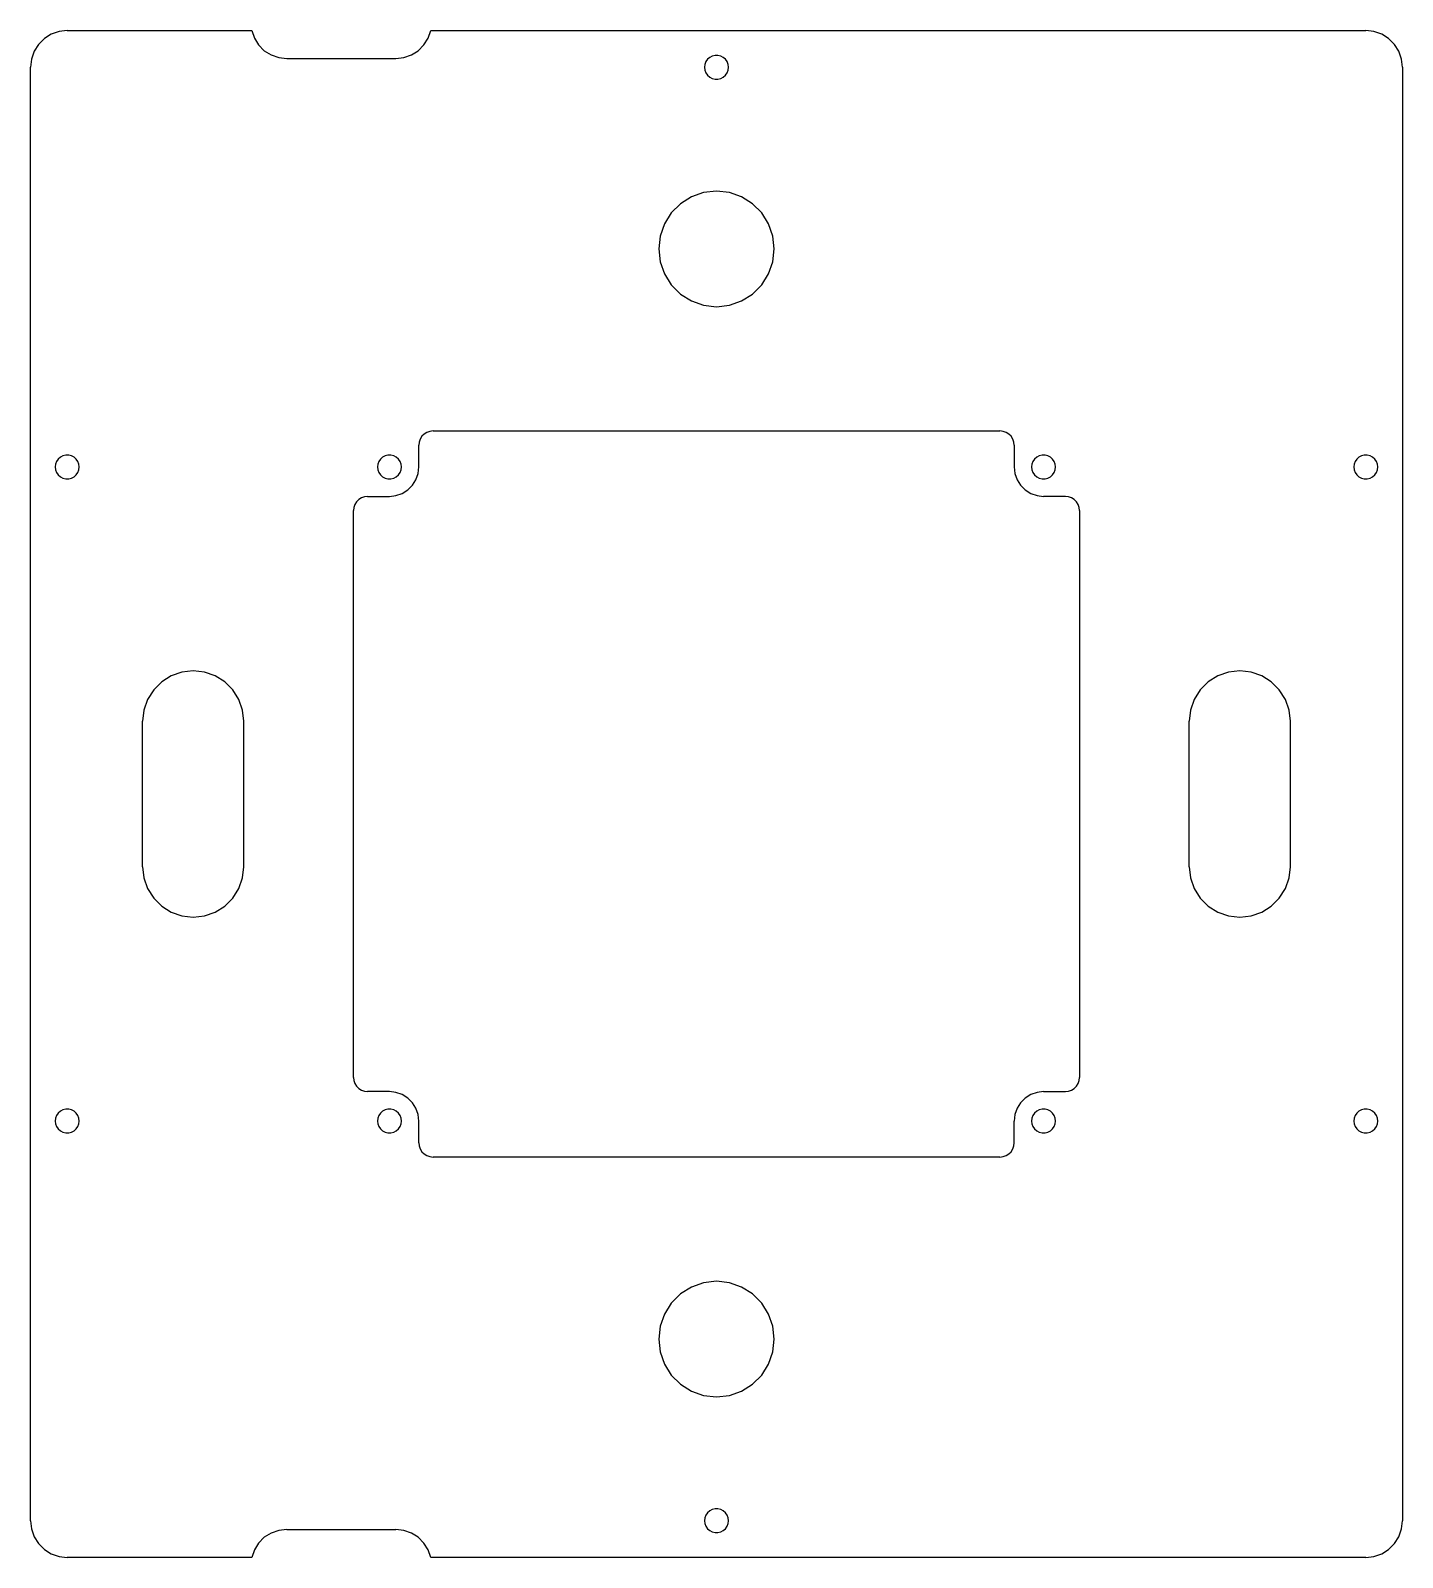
# Model space of a CAD drawing. Extents: x 0 to 990, y 0 to 530.
# Drawn here: x 256.4 to 445.1, y 0 to 210.1 of the extents above; entities that cross this region are included whole.
import ezdxf

# ---------------------------------------------------------------- set-up
doc = ezdxf.new("R2010")
doc.units = 0
doc.layers.add('LowerMountingPlate_contour', color=7, linetype='CONTINUOUS')

msp = doc.modelspace()

# ---------------------------------------------------------------- linework, layer by layer
at = {"layer": 'LowerMountingPlate_contour'}
for p, q in [((257.452, 208.199), (256.85, 207.241)), ((258.251, 208.998), (257.452, 208.199)), ((259.209, 209.6), (258.251, 208.998)), ((260.276, 209.973), (259.209, 209.6)), ((261.4, 210.1), (260.276, 209.973)), ((261.4, 210.1), (286.774, 210.1)), ((286.774, 210.1), (287.14, 209.053)), ((287.14, 209.053), (287.729, 208.115)), ((287.729, 208.115), (288.513, 207.33)), ((309.687, 207.33), (310.471, 208.115)), ((310.471, 208.115), (311.06, 209.053)), ((311.06, 209.053), (311.426, 210.1)), ((311.426, 210.1), (440.05, 210.1)), ((441.174, 209.973), (440.05, 210.1)), ((442.241, 209.6), (441.174, 209.973)), ((443.199, 208.998), (442.241, 209.6)), ((443.998, 208.199), (443.199, 208.998)), ((444.6, 207.241), (443.998, 208.199)), ((256.477, 206.174), (256.35, 205.05)), ((256.85, 207.241), (256.477, 206.174)), ((288.513, 207.33), (289.452, 206.74)), ((289.452, 206.74), (290.498, 206.374)), ((290.498, 206.374), (291.6, 206.25)), ((291.6, 206.25), (306.6, 206.25)), ((306.6, 206.25), (307.702, 206.374)), ((307.702, 206.374), (308.748, 206.74)), ((308.748, 206.74), (309.687, 207.33)), ((349.49, 206.144), (349.264, 205.817)), ((349.788, 206.408), (349.49, 206.144)), ((350.14, 206.593), (349.788, 206.408)), ((350.526, 206.688), (350.14, 206.593)), ((350.924, 206.688), (350.526, 206.688)), ((351.31, 206.593), (350.924, 206.688)), ((351.662, 206.408), (351.31, 206.593)), ((351.96, 206.144), (351.662, 206.408)), ((352.186, 205.817), (351.96, 206.144)), ((444.973, 206.174), (444.6, 207.241)), ((445.1, 205.05), (444.973, 206.174)), ((256.35, 5.05), (256.35, 205.05)), ((349.123, 205.445), (349.075, 205.05)), ((349.075, 205.05), (349.123, 204.655)), ((349.264, 205.817), (349.123, 205.445)), ((349.123, 204.655), (349.264, 204.283)), ((349.264, 204.283), (349.49, 203.956)), ((349.49, 203.956), (349.788, 203.692)), ((351.662, 203.692), (351.96, 203.956)), ((351.96, 203.956), (352.186, 204.283)), ((352.327, 205.445), (352.186, 205.817)), ((352.186, 204.283), (352.327, 204.655)), ((352.375, 205.05), (352.327, 205.445)), ((352.327, 204.655), (352.375, 205.05)), ((445.1, 205.05), (445.1, 5.05)), ((349.788, 203.692), (350.14, 203.507)), ((350.14, 203.507), (350.526, 203.412)), ((350.526, 203.412), (350.924, 203.412)), ((350.924, 203.412), (351.31, 203.507)), ((351.31, 203.507), (351.662, 203.692)), ((347.276, 187.213), (345.768, 186.266)), ((348.956, 187.801), (347.276, 187.213)), ((350.725, 188), (348.956, 187.801)), ((352.494, 187.801), (350.725, 188)), ((354.174, 187.213), (352.494, 187.801)), ((355.682, 186.266), (354.174, 187.213)), ((344.509, 185.007), (343.562, 183.499)), ((345.768, 186.266), (344.509, 185.007)), ((356.941, 185.007), (355.682, 186.266)), ((357.888, 183.499), (356.941, 185.007)), ((343.562, 183.499), (342.974, 181.819)), ((358.476, 181.819), (357.888, 183.499)), ((342.974, 181.819), (342.775, 180.05)), ((358.675, 180.05), (358.476, 181.819)), ((342.775, 180.05), (342.974, 178.281)), ((358.476, 178.281), (358.675, 180.05)), ((342.974, 178.281), (343.562, 176.601)), ((343.562, 176.601), (344.509, 175.093)), ((356.941, 175.093), (357.888, 176.601)), ((357.888, 176.601), (358.476, 178.281)), ((344.509, 175.093), (345.768, 173.834)), ((355.682, 173.834), (356.941, 175.093)), ((345.768, 173.834), (347.276, 172.887)), ((347.276, 172.887), (348.956, 172.299)), ((348.956, 172.299), (350.725, 172.1)), ((350.725, 172.1), (352.494, 172.299)), ((352.494, 172.299), (354.174, 172.887)), ((354.174, 172.887), (355.682, 173.834)), ((309.824, 153.484), (309.775, 153.05)), ((309.968, 153.896), (309.824, 153.484)), ((310.2, 154.266), (309.968, 153.896)), ((310.509, 154.575), (310.2, 154.266)), ((310.879, 154.807), (310.509, 154.575)), ((311.291, 154.951), (310.879, 154.807)), ((311.725, 155), (311.291, 154.951)), ((311.725, 155), (389.725, 155)), ((390.159, 154.951), (389.725, 155)), ((390.571, 154.807), (390.159, 154.951)), ((390.941, 154.575), (390.571, 154.807)), ((391.25, 154.266), (390.941, 154.575)), ((391.482, 153.896), (391.25, 154.266)), ((391.626, 153.484), (391.482, 153.896)), ((391.675, 153.05), (391.626, 153.484)), ((260.463, 151.408), (260.165, 151.144)), ((260.815, 151.593), (260.463, 151.408)), ((261.201, 151.688), (260.815, 151.593)), ((261.599, 151.688), (261.201, 151.688)), ((261.985, 151.593), (261.599, 151.688)), ((262.337, 151.408), (261.985, 151.593)), ((262.635, 151.144), (262.337, 151.408)), ((304.788, 151.408), (304.49, 151.144)), ((305.14, 151.593), (304.788, 151.408)), ((305.526, 151.688), (305.14, 151.593)), ((305.924, 151.688), (305.526, 151.688)), ((306.31, 151.593), (305.924, 151.688)), ((306.662, 151.408), (306.31, 151.593)), ((306.96, 151.144), (306.662, 151.408)), ((309.775, 150.05), (309.775, 153.05)), ((391.675, 153.05), (391.675, 150.05)), ((394.788, 151.408), (394.49, 151.144)), ((395.14, 151.593), (394.788, 151.408)), ((395.526, 151.688), (395.14, 151.593)), ((395.924, 151.688), (395.526, 151.688)), ((396.31, 151.593), (395.924, 151.688)), ((396.662, 151.408), (396.31, 151.593)), ((396.96, 151.144), (396.662, 151.408)), ((439.113, 151.408), (438.815, 151.144)), ((439.465, 151.593), (439.113, 151.408)), ((439.851, 151.688), (439.465, 151.593)), ((440.249, 151.688), (439.851, 151.688)), ((440.635, 151.593), (440.249, 151.688)), ((440.987, 151.408), (440.635, 151.593)), ((441.285, 151.144), (440.987, 151.408)), ((259.798, 150.445), (259.75, 150.05)), ((259.75, 150.05), (259.798, 149.655)), ((259.939, 150.817), (259.798, 150.445)), ((259.798, 149.655), (259.939, 149.283)), ((260.165, 151.144), (259.939, 150.817)), ((259.939, 149.283), (260.165, 148.956)), ((262.861, 150.817), (262.635, 151.144)), ((262.635, 148.956), (262.861, 149.283)), ((263.002, 150.445), (262.861, 150.817)), ((262.861, 149.283), (263.002, 149.655)), ((263.05, 150.05), (263.002, 150.445)), ((263.002, 149.655), (263.05, 150.05)), ((304.123, 150.445), (304.075, 150.05)), ((304.075, 150.05), (304.123, 149.655)), ((304.264, 150.817), (304.123, 150.445)), ((304.123, 149.655), (304.264, 149.283)), ((304.49, 151.144), (304.264, 150.817)), ((304.264, 149.283), (304.49, 148.956)), ((307.186, 150.817), (306.96, 151.144)), ((306.96, 148.956), (307.186, 149.283)), ((307.327, 150.445), (307.186, 150.817)), ((307.186, 149.283), (307.327, 149.655)), ((307.375, 150.05), (307.327, 150.445)), ((307.327, 149.655), (307.375, 150.05)), ((309.673, 149.149), (309.775, 150.05)), ((391.675, 150.05), (391.777, 149.149)), ((394.123, 150.445), (394.075, 150.05)), ((394.075, 150.05), (394.123, 149.655)), ((394.264, 150.817), (394.123, 150.445)), ((394.123, 149.655), (394.264, 149.283)), ((394.49, 151.144), (394.264, 150.817)), ((394.264, 149.283), (394.49, 148.956)), ((397.186, 150.817), (396.96, 151.144)), ((396.96, 148.956), (397.186, 149.283)), ((397.327, 150.445), (397.186, 150.817)), ((397.186, 149.283), (397.327, 149.655)), ((397.375, 150.05), (397.327, 150.445)), ((397.327, 149.655), (397.375, 150.05)), ((438.448, 150.445), (438.4, 150.05)), ((438.4, 150.05), (438.448, 149.655)), ((438.589, 150.817), (438.448, 150.445)), ((438.448, 149.655), (438.589, 149.283)), ((438.815, 151.144), (438.589, 150.817)), ((438.589, 149.283), (438.815, 148.956)), ((441.511, 150.817), (441.285, 151.144)), ((441.285, 148.956), (441.511, 149.283)), ((441.652, 150.445), (441.511, 150.817)), ((441.511, 149.283), (441.652, 149.655)), ((441.7, 150.05), (441.652, 150.445)), ((441.652, 149.655), (441.7, 150.05)), ((260.165, 148.956), (260.463, 148.692)), ((260.463, 148.692), (260.815, 148.507)), ((260.815, 148.507), (261.201, 148.412)), ((261.201, 148.412), (261.599, 148.412)), ((261.599, 148.412), (261.985, 148.507)), ((261.985, 148.507), (262.337, 148.692)), ((262.337, 148.692), (262.635, 148.956)), ((304.49, 148.956), (304.788, 148.692)), ((304.788, 148.692), (305.14, 148.507)), ((305.14, 148.507), (305.526, 148.412)), ((305.526, 148.412), (305.924, 148.412)), ((305.924, 148.412), (306.31, 148.507)), ((306.31, 148.507), (306.662, 148.692)), ((306.662, 148.692), (306.96, 148.956)), ((308.25, 146.884), (308.891, 147.525)), ((308.891, 147.525), (309.374, 148.293)), ((309.374, 148.293), (309.673, 149.149)), ((391.777, 149.149), (392.076, 148.293)), ((392.076, 148.293), (392.559, 147.525)), ((392.559, 147.525), (393.2, 146.884)), ((394.49, 148.956), (394.788, 148.692)), ((394.788, 148.692), (395.14, 148.507)), ((395.14, 148.507), (395.526, 148.412)), ((395.526, 148.412), (395.924, 148.412)), ((395.924, 148.412), (396.31, 148.507)), ((396.31, 148.507), (396.662, 148.692)), ((396.662, 148.692), (396.96, 148.956)), ((438.815, 148.956), (439.113, 148.692)), ((439.113, 148.692), (439.465, 148.507)), ((439.465, 148.507), (439.851, 148.412)), ((439.851, 148.412), (440.249, 148.412)), ((440.249, 148.412), (440.635, 148.507)), ((440.635, 148.507), (440.987, 148.692)), ((440.987, 148.692), (441.285, 148.956)), ((301.2, 145.266), (300.968, 144.896)), ((301.509, 145.575), (301.2, 145.266)), ((301.879, 145.807), (301.509, 145.575)), ((302.291, 145.951), (301.879, 145.807)), ((302.725, 146), (302.291, 145.951)), ((302.725, 146), (305.725, 146)), ((305.725, 146), (306.626, 146.102)), ((306.626, 146.102), (307.482, 146.401)), ((307.482, 146.401), (308.25, 146.884)), ((393.2, 146.884), (393.968, 146.401)), ((393.968, 146.401), (394.824, 146.102)), ((394.824, 146.102), (395.725, 146)), ((398.725, 146), (395.725, 146)), ((399.159, 145.951), (398.725, 146)), ((399.571, 145.807), (399.159, 145.951)), ((399.941, 145.575), (399.571, 145.807)), ((400.25, 145.266), (399.941, 145.575)), ((400.482, 144.896), (400.25, 145.266)), ((300.824, 144.484), (300.775, 144.05)), ((300.775, 66.05), (300.775, 144.05)), ((300.968, 144.896), (300.824, 144.484)), ((400.626, 144.484), (400.482, 144.896)), ((400.675, 144.05), (400.626, 144.484)), ((400.675, 144.05), (400.675, 66.05)), ((278.725, 122), (277.178, 121.826)), ((280.272, 121.826), (278.725, 122)), ((422.725, 122), (421.178, 121.826)), ((424.272, 121.826), (422.725, 122)), ((274.392, 120.484), (273.291, 119.383)), ((275.71, 121.312), (274.392, 120.484)), ((277.178, 121.826), (275.71, 121.312)), ((281.74, 121.312), (280.272, 121.826)), ((283.058, 120.484), (281.74, 121.312)), ((284.159, 119.383), (283.058, 120.484)), ((418.392, 120.484), (417.291, 119.383)), ((419.71, 121.312), (418.392, 120.484)), ((421.178, 121.826), (419.71, 121.312)), ((425.74, 121.312), (424.272, 121.826)), ((427.058, 120.484), (425.74, 121.312)), ((428.159, 119.383), (427.058, 120.484)), ((272.463, 118.065), (271.949, 116.597)), ((273.291, 119.383), (272.463, 118.065)), ((284.987, 118.065), (284.159, 119.383)), ((285.501, 116.597), (284.987, 118.065)), ((416.463, 118.065), (415.949, 116.597)), ((417.291, 119.383), (416.463, 118.065)), ((428.987, 118.065), (428.159, 119.383)), ((429.501, 116.597), (428.987, 118.065)), ((271.949, 116.597), (271.775, 115.05)), ((285.675, 115.05), (285.501, 116.597)), ((415.949, 116.597), (415.775, 115.05)), ((429.675, 115.05), (429.501, 116.597)), ((271.775, 95.05), (271.775, 115.05)), ((285.675, 95.05), (285.675, 115.05)), ((415.775, 95.05), (415.775, 115.05)), ((429.675, 95.05), (429.675, 115.05)), ((271.775, 95.05), (271.949, 93.5035)), ((285.501, 93.5035), (285.675, 95.05)), ((415.775, 95.05), (415.949, 93.5035)), ((429.501, 93.5035), (429.675, 95.05)), ((271.949, 93.5035), (272.463, 92.0345)), ((284.987, 92.0345), (285.501, 93.5035)), ((415.949, 93.5035), (416.463, 92.0345)), ((428.987, 92.0345), (429.501, 93.5035)), ((272.463, 92.0345), (273.291, 90.7167)), ((273.291, 90.7167), (274.392, 89.6163)), ((283.058, 89.6163), (284.159, 90.7167)), ((284.159, 90.7167), (284.987, 92.0345)), ((416.463, 92.0345), (417.291, 90.7167)), ((417.291, 90.7167), (418.392, 89.6163)), ((427.058, 89.6163), (428.159, 90.7167)), ((428.159, 90.7167), (428.987, 92.0345)), ((274.392, 89.6163), (275.71, 88.7883)), ((275.71, 88.7883), (277.178, 88.2743)), ((277.178, 88.2743), (278.725, 88.1)), ((278.725, 88.1), (280.272, 88.2743)), ((280.272, 88.2743), (281.74, 88.7883)), ((281.74, 88.7883), (283.058, 89.6163)), ((418.392, 89.6163), (419.71, 88.7883)), ((419.71, 88.7883), (421.178, 88.2743)), ((421.178, 88.2743), (422.725, 88.1)), ((422.725, 88.1), (424.272, 88.2743)), ((424.272, 88.2743), (425.74, 88.7883)), ((425.74, 88.7883), (427.058, 89.6163)), ((300.775, 66.05), (300.824, 65.6161)), ((300.824, 65.6161), (300.968, 65.2039)), ((300.968, 65.2039), (301.2, 64.8342)), ((400.25, 64.8342), (400.482, 65.2039)), ((400.482, 65.2039), (400.626, 65.6161)), ((400.626, 65.6161), (400.675, 66.05)), ((301.2, 64.8342), (301.509, 64.5254)), ((301.509, 64.5254), (301.879, 64.2931)), ((301.879, 64.2931), (302.291, 64.1489)), ((302.291, 64.1489), (302.725, 64.1)), ((305.725, 64.1), (302.725, 64.1)), ((306.626, 63.9985), (305.725, 64.1)), ((307.482, 63.6989), (306.626, 63.9985)), ((308.25, 63.2164), (307.482, 63.6989)), ((308.891, 62.5751), (308.25, 63.2164)), ((393.2, 63.2164), (392.559, 62.5751)), ((393.968, 63.6989), (393.2, 63.2164)), ((394.824, 63.9985), (393.968, 63.6989)), ((395.725, 64.1), (394.824, 63.9985)), ((395.725, 64.1), (398.725, 64.1)), ((398.725, 64.1), (399.159, 64.1489)), ((399.159, 64.1489), (399.571, 64.2931)), ((399.571, 64.2931), (399.941, 64.5254)), ((399.941, 64.5254), (400.25, 64.8342)), ((260.165, 61.1442), (259.939, 60.8168)), ((260.463, 61.4079), (260.165, 61.1442)), ((260.815, 61.5928), (260.463, 61.4079)), ((261.201, 61.688), (260.815, 61.5928)), ((261.599, 61.688), (261.201, 61.688)), ((261.985, 61.5928), (261.599, 61.688)), ((262.337, 61.4079), (261.985, 61.5928)), ((262.635, 61.1442), (262.337, 61.4079)), ((262.861, 60.8168), (262.635, 61.1442)), ((304.49, 61.1442), (304.264, 60.8168)), ((304.788, 61.4079), (304.49, 61.1442)), ((305.14, 61.5928), (304.788, 61.4079)), ((305.526, 61.688), (305.14, 61.5928)), ((305.924, 61.688), (305.526, 61.688)), ((306.31, 61.5928), (305.924, 61.688)), ((306.662, 61.4079), (306.31, 61.5928)), ((306.96, 61.1442), (306.662, 61.4079)), ((307.186, 60.8168), (306.96, 61.1442)), ((309.374, 61.8072), (308.891, 62.5751)), ((309.673, 60.9512), (309.374, 61.8072)), ((309.775, 60.05), (309.673, 60.9512)), ((391.777, 60.9512), (391.675, 60.05)), ((392.076, 61.8072), (391.777, 60.9512)), ((392.559, 62.5751), (392.076, 61.8072)), ((394.49, 61.1442), (394.264, 60.8168)), ((394.788, 61.4079), (394.49, 61.1442)), ((395.14, 61.5928), (394.788, 61.4079)), ((395.526, 61.688), (395.14, 61.5928)), ((395.924, 61.688), (395.526, 61.688)), ((396.31, 61.5928), (395.924, 61.688)), ((396.662, 61.4079), (396.31, 61.5928)), ((396.96, 61.1442), (396.662, 61.4079)), ((397.186, 60.8168), (396.96, 61.1442)), ((438.815, 61.1442), (438.589, 60.8168)), ((439.113, 61.4079), (438.815, 61.1442)), ((439.465, 61.5928), (439.113, 61.4079)), ((439.851, 61.688), (439.465, 61.5928)), ((440.249, 61.688), (439.851, 61.688)), ((440.635, 61.5928), (440.249, 61.688)), ((440.987, 61.4079), (440.635, 61.5928)), ((441.285, 61.1442), (440.987, 61.4079)), ((441.511, 60.8168), (441.285, 61.1442)), ((259.798, 60.4449), (259.75, 60.05)), ((259.75, 60.05), (259.798, 59.6551)), ((259.939, 60.8168), (259.798, 60.4449)), ((259.798, 59.6551), (259.939, 59.2832)), ((259.939, 59.2832), (260.165, 58.9558)), ((260.165, 58.9558), (260.463, 58.6921)), ((262.337, 58.6921), (262.635, 58.9558)), ((262.635, 58.9558), (262.861, 59.2832)), ((263.002, 60.4449), (262.861, 60.8168)), ((262.861, 59.2832), (263.002, 59.6551)), ((263.05, 60.05), (263.002, 60.4449)), ((263.002, 59.6551), (263.05, 60.05)), ((304.123, 60.4449), (304.075, 60.05)), ((304.075, 60.05), (304.123, 59.6551)), ((304.264, 60.8168), (304.123, 60.4449)), ((304.123, 59.6551), (304.264, 59.2832)), ((304.264, 59.2832), (304.49, 58.9558)), ((304.49, 58.9558), (304.788, 58.6921)), ((306.662, 58.6921), (306.96, 58.9558)), ((306.96, 58.9558), (307.186, 59.2832)), ((307.327, 60.4449), (307.186, 60.8168)), ((307.186, 59.2832), (307.327, 59.6551)), ((307.375, 60.05), (307.327, 60.4449)), ((307.327, 59.6551), (307.375, 60.05)), ((309.775, 57.05), (309.775, 60.05)), ((391.675, 57.05), (391.675, 60.05)), ((394.123, 60.4449), (394.075, 60.05)), ((394.075, 60.05), (394.123, 59.6551)), ((394.264, 60.8168), (394.123, 60.4449)), ((394.123, 59.6551), (394.264, 59.2832)), ((394.264, 59.2832), (394.49, 58.9558)), ((394.49, 58.9558), (394.788, 58.6921)), ((396.662, 58.6921), (396.96, 58.9558)), ((396.96, 58.9558), (397.186, 59.2832)), ((397.327, 60.4449), (397.186, 60.8168)), ((397.186, 59.2832), (397.327, 59.6551)), ((397.375, 60.05), (397.327, 60.4449)), ((397.327, 59.6551), (397.375, 60.05)), ((438.448, 60.4449), (438.4, 60.05)), ((438.4, 60.05), (438.448, 59.6551)), ((438.589, 60.8168), (438.448, 60.4449)), ((438.448, 59.6551), (438.589, 59.2832)), ((438.589, 59.2832), (438.815, 58.9558)), ((438.815, 58.9558), (439.113, 58.6921)), ((440.987, 58.6921), (441.285, 58.9558)), ((441.285, 58.9558), (441.511, 59.2832)), ((441.652, 60.4449), (441.511, 60.8168)), ((441.511, 59.2832), (441.652, 59.6551)), ((441.7, 60.05), (441.652, 60.4449)), ((441.652, 59.6551), (441.7, 60.05)), ((260.463, 58.6921), (260.815, 58.5072)), ((260.815, 58.5072), (261.201, 58.412)), ((261.201, 58.412), (261.599, 58.412)), ((261.599, 58.412), (261.985, 58.5072)), ((261.985, 58.5072), (262.337, 58.6921)), ((304.788, 58.6921), (305.14, 58.5072)), ((305.14, 58.5072), (305.526, 58.412)), ((305.526, 58.412), (305.924, 58.412)), ((305.924, 58.412), (306.31, 58.5072)), ((306.31, 58.5072), (306.662, 58.6921)), ((309.775, 57.05), (309.824, 56.6161)), ((391.626, 56.6161), (391.675, 57.05)), ((394.788, 58.6921), (395.14, 58.5072)), ((395.14, 58.5072), (395.526, 58.412)), ((395.526, 58.412), (395.924, 58.412)), ((395.924, 58.412), (396.31, 58.5072)), ((396.31, 58.5072), (396.662, 58.6921)), ((439.113, 58.6921), (439.465, 58.5072)), ((439.465, 58.5072), (439.851, 58.412)), ((439.851, 58.412), (440.249, 58.412)), ((440.249, 58.412), (440.635, 58.5072)), ((440.635, 58.5072), (440.987, 58.6921)), ((309.824, 56.6161), (309.968, 56.2039)), ((309.968, 56.2039), (310.2, 55.8342)), ((310.2, 55.8342), (310.509, 55.5254)), ((310.509, 55.5254), (310.879, 55.2931)), ((310.879, 55.2931), (311.291, 55.1489)), ((311.291, 55.1489), (311.725, 55.1)), ((389.725, 55.1), (311.725, 55.1)), ((389.725, 55.1), (390.159, 55.1489)), ((390.159, 55.1489), (390.571, 55.2931)), ((390.571, 55.2931), (390.941, 55.5254)), ((390.941, 55.5254), (391.25, 55.8342)), ((391.25, 55.8342), (391.482, 56.2039)), ((391.482, 56.2039), (391.626, 56.6161)), ((350.725, 38), (348.956, 37.8007)), ((352.494, 37.8007), (350.725, 38)), ((345.768, 36.2656), (344.509, 35.0067)), ((347.276, 37.2127), (345.768, 36.2656)), ((348.956, 37.8007), (347.276, 37.2127)), ((354.174, 37.2127), (352.494, 37.8007)), ((355.682, 36.2656), (354.174, 37.2127)), ((356.941, 35.0067), (355.682, 36.2656)), ((344.509, 35.0067), (343.562, 33.4994)), ((357.888, 33.4994), (356.941, 35.0067)), ((342.974, 31.819), (342.775, 30.05)), ((343.562, 33.4994), (342.974, 31.819)), ((358.476, 31.819), (357.888, 33.4994)), ((358.675, 30.05), (358.476, 31.819)), ((342.775, 30.05), (342.974, 28.281)), ((358.476, 28.281), (358.675, 30.05)), ((342.974, 28.281), (343.562, 26.6006)), ((357.888, 26.6006), (358.476, 28.281)), ((343.562, 26.6006), (344.509, 25.0933)), ((356.941, 25.0933), (357.888, 26.6006)), ((344.509, 25.0933), (345.768, 23.8344)), ((345.768, 23.8344), (347.276, 22.8873)), ((354.174, 22.8873), (355.682, 23.8344)), ((355.682, 23.8344), (356.941, 25.0933)), ((347.276, 22.8873), (348.956, 22.2993)), ((348.956, 22.2993), (350.725, 22.1)), ((350.725, 22.1), (352.494, 22.2993)), ((352.494, 22.2993), (354.174, 22.8873)), ((349.788, 6.40792), (349.49, 6.14415)), ((350.14, 6.59278), (349.788, 6.40792)), ((350.526, 6.68797), (350.14, 6.59278)), ((350.924, 6.68797), (350.526, 6.68797)), ((351.31, 6.59278), (350.924, 6.68797)), ((351.662, 6.40792), (351.31, 6.59278)), ((351.96, 6.14415), (351.662, 6.40792)), ((256.35, 5.05), (256.477, 3.92627)), ((349.123, 5.44487), (349.075, 5.05)), ((349.075, 5.05), (349.123, 4.65513)), ((349.264, 5.81679), (349.123, 5.44487)), ((349.123, 4.65513), (349.264, 4.28321)), ((349.49, 6.14415), (349.264, 5.81679)), ((349.264, 4.28321), (349.49, 3.95585)), ((352.186, 5.81679), (351.96, 6.14415)), ((351.96, 3.95585), (352.186, 4.28321)), ((352.327, 5.44487), (352.186, 5.81679)), ((352.186, 4.28321), (352.327, 4.65513)), ((352.375, 5.05), (352.327, 5.44487)), ((352.327, 4.65513), (352.375, 5.05)), ((444.973, 3.92627), (445.1, 5.05)), ((256.477, 3.92627), (256.85, 2.85889)), ((256.85, 2.85889), (257.452, 1.90138)), ((288.513, 2.76959), (287.729, 1.98548)), ((289.452, 3.35958), (288.513, 2.76959)), ((290.498, 3.72584), (289.452, 3.35958)), ((291.6, 3.85), (290.498, 3.72584)), ((291.6, 3.85), (306.6, 3.85)), ((307.702, 3.72584), (306.6, 3.85)), ((308.748, 3.35958), (307.702, 3.72584)), ((309.687, 2.76959), (308.748, 3.35958)), ((310.471, 1.98548), (309.687, 2.76959)), ((349.49, 3.95585), (349.788, 3.69208)), ((349.788, 3.69208), (350.14, 3.50722)), ((350.14, 3.50722), (350.526, 3.41203)), ((350.526, 3.41203), (350.924, 3.41203)), ((350.924, 3.41203), (351.31, 3.50722)), ((351.31, 3.50722), (351.662, 3.69208)), ((351.662, 3.69208), (351.96, 3.95585)), ((443.998, 1.90138), (444.6, 2.85889)), ((444.6, 2.85889), (444.973, 3.92627)), ((257.452, 1.90138), (258.251, 1.10175)), ((258.251, 1.10175), (259.209, 0.50011)), ((259.209, 0.50011), (260.276, 0.12661)), ((260.276, 0.12661), (261.4, 0)), ((286.774, 0), (261.4, 0)), ((287.14, 1.04659), (286.774, 0)), ((287.729, 1.98548), (287.14, 1.04659)), ((311.06, 1.04659), (310.471, 1.98548)), ((311.426, 0), (311.06, 1.04659)), ((440.05, 0), (311.426, 0)), ((440.05, 0), (441.174, 0.12661)), ((441.174, 0.12661), (442.241, 0.50011)), ((442.241, 0.50011), (443.199, 1.10175)), ((443.199, 1.10175), (443.998, 1.90138))]:
    msp.add_line(p, q, dxfattribs=at)

doc.saveas('drawing.dxf')
